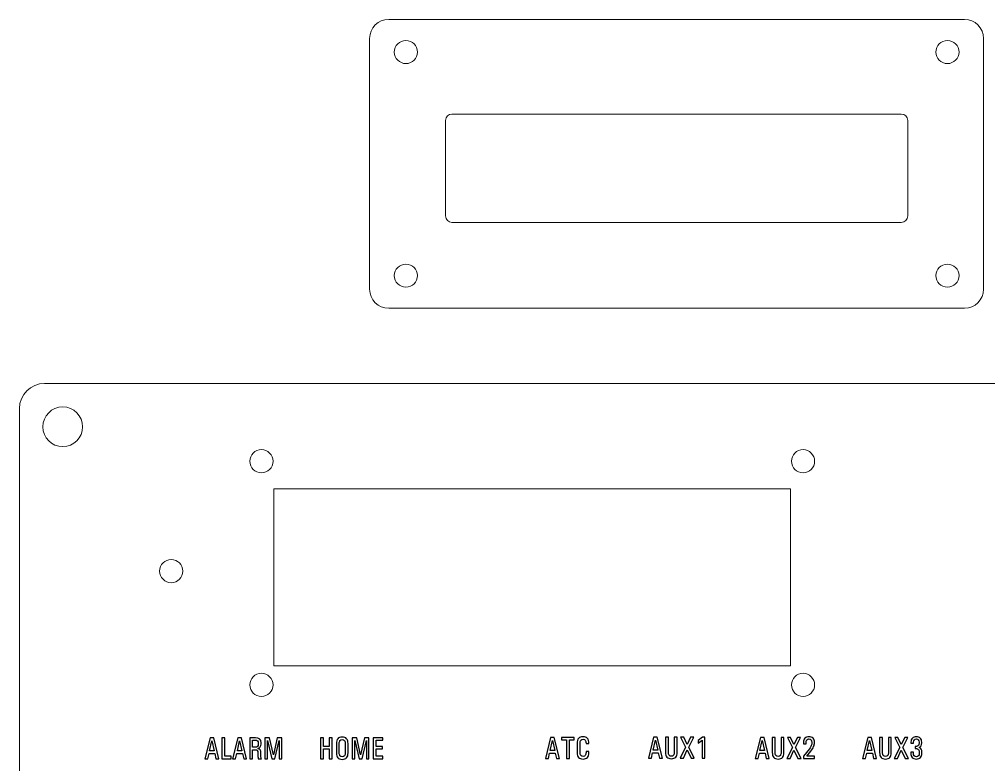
# Model space of a CAD drawing. Header units: centimetres. Extents: x -13.8 to 12.2, y -7.5 to 12.7.
# Drawn here: x -13.85 to -0.43, y 2.42 to 12.74 of the extents above; entities that cross this region are included whole.
import ezdxf

# ---------------------------------------------------------------- set-up
doc = ezdxf.new("R2010")
doc.units = ezdxf.units.CM
doc.header["$MEASUREMENT"] = 0
doc.layers.add('Layer 1', color=7, linetype='Continuous')

msp = doc.modelspace()

# ---------------------------------------------------------------- linework, layer by layer
at = {"layer": 'Layer 1', "lineweight": 9}
msp.add_lwpolyline([(-10.32501, 3.79), (-3.17501, 3.79), (-3.17501, 6.24), (-10.32501, 6.24), (-10.32501, 3.79)], close=True, dxfattribs=at)
for centre, major_axis in [((-8.49912, 12.28849), (0, 0.16)), ((-1.00104, 12.28849), (0, 0.16)), ((-8.49912, 9.19223), (0, 0.16)), ((-1.00104, 9.19223), (0, 0.16)), ((-13.25, 7.1), (0, 0.275)), ((-10.49857, 6.62329), (0, 0.16)), ((-3.00049, 6.62329), (0, 0.16)), ((-11.74825, 5.10183), (0, 0.16)), ((-10.49857, 3.52703), (0, 0.16)), ((-3.00049, 3.52703), (0, 0.16))]:
    msp.add_ellipse(centre, major_axis=major_axis, ratio=1, dxfattribs=at)
for points in [[(-8.73628, 8.7402), (-8.73628, 8.7402), (-0.76482, 8.7402), (-0.76482, 8.7402), (-0.76482, 8.7402), (-0.61947, 8.7402), (-0.50055, 8.85912), (-0.50055, 9.00447), (-0.50055, 9.00447), (-0.50055, 9.00447), (-0.50055, 12.47593), (-0.50055, 12.47593), (-0.50055, 12.47593), (-0.50055, 12.62128), (-0.61947, 12.7402), (-0.76482, 12.7402), (-0.76482, 12.7402), (-0.76482, 12.7402), (-8.73628, 12.7402), (-8.73628, 12.7402), (-8.73628, 12.7402), (-8.88163, 12.7402), (-9.00055, 12.62128), (-9.00055, 12.47593), (-9.00055, 12.47593), (-9.00055, 12.47593), (-9.00055, 9.00447), (-9.00055, 9.00447), (-9.00055, 9.00447), (-9.00055, 8.85912), (-8.88163, 8.7402), (-8.73628, 8.7402)], [(-1.63959, 11.4302), (-1.63959, 11.4302), (-7.86151, 11.4302), (-7.86151, 11.4302), (-7.86151, 11.4302), (-7.91049, 11.4302), (-7.95055, 11.39014), (-7.95055, 11.34116), (-7.95055, 11.34116), (-7.95055, 11.34116), (-7.95055, 10.01924), (-7.95055, 10.01924), (-7.95055, 10.01924), (-7.95055, 9.97026), (-7.91049, 9.9302), (-7.86151, 9.9302), (-7.86151, 9.9302), (-7.86151, 9.9302), (-1.63959, 9.9302), (-1.63959, 9.9302), (-1.63959, 9.9302), (-1.59061, 9.9302), (-1.55055, 9.97026), (-1.55055, 10.01924), (-1.55055, 10.01924), (-1.55055, 10.01924), (-1.55055, 11.34116), (-1.55055, 11.34116), (-1.55055, 11.34116), (-1.55055, 11.39014), (-1.59061, 11.4302), (-1.63959, 11.4302)], [(-13.50318, 7.7), (-13.50318, 7.7), (11.80318, 7.7), (11.80318, 7.7), (11.80318, 7.7), (11.99393, 7.7), (12.15, 7.54394), (12.15, 7.35318), (12.15, 7.35318), (12.15, 7.35318), (12.15, -7.15318), (12.15, -7.15318), (12.15, -7.15318), (12.15, -7.34394), (11.99393, -7.5), (11.80318, -7.5), (11.80318, -7.5), (11.80318, -7.5), (-13.50318, -7.5), (-13.50318, -7.5), (-13.50318, -7.5), (-13.69394, -7.5), (-13.85, -7.34394), (-13.85, -7.15318), (-13.85, -7.15318), (-13.85, -7.15318), (-13.85, 7.35318), (-13.85, 7.35318), (-13.85, 7.35318), (-13.85, 7.54394), (-13.69394, 7.7), (-13.50318, 7.7)]]:
    msp.add_open_spline(points, degree=3, knots=[0, 0, 0, 0, 0.11111111, 0.11111111, 0.11111111, 0.11111111, 0.22222222, 0.22222222, 0.22222222, 0.22222222, 0.33333333, 0.33333333, 0.33333333, 0.33333333, 0.44444444, 0.44444444, 0.44444444, 0.44444444, 0.55555556, 0.55555556, 0.55555556, 0.55555556, 0.66666667, 0.66666667, 0.66666667, 0.66666667, 0.77777778, 0.77777778, 0.77777778, 0.77777778, 1, 1, 1, 1], dxfattribs=at)
at = {"layer": 'Layer 1', "color": 1}
for points, knots in [([(-11.28192, 2.50438), (-11.28192, 2.50438), (-11.21024, 2.79563), (-11.21024, 2.79563), (-11.21024, 2.79563), (-11.21024, 2.79563), (-11.15958, 2.79563), (-11.15958, 2.79563), (-11.15958, 2.79563), (-11.15958, 2.79563), (-11.08804, 2.50438), (-11.08804, 2.50438), (-11.08804, 2.50438), (-11.08804, 2.50438), (-11.12896, 2.50438), (-11.12896, 2.50438), (-11.12896, 2.50438), (-11.12896, 2.50438), (-11.14596, 2.57839), (-11.14596, 2.57839), (-11.14596, 2.57839), (-11.14596, 2.57839), (-11.22385, 2.57839), (-11.22385, 2.57839), (-11.22385, 2.57839), (-11.22385, 2.57839), (-11.24079, 2.50438), (-11.24079, 2.50438), (-11.24079, 2.50438), (-11.24079, 2.50438), (-11.28192, 2.50438), (-11.28192, 2.50438)], [0, 0, 0, 0, 0.11111111, 0.11111111, 0.11111111, 0.11111111, 0.22222222, 0.22222222, 0.22222222, 0.22222222, 0.33333333, 0.33333333, 0.33333333, 0.33333333, 0.44444444, 0.44444444, 0.44444444, 0.44444444, 0.55555556, 0.55555556, 0.55555556, 0.55555556, 0.66666667, 0.66666667, 0.66666667, 0.66666667, 0.77777778, 0.77777778, 0.77777778, 0.77777778, 1, 1, 1, 1]), ([(-11.21623, 2.61184), (-11.21623, 2.61184), (-11.15358, 2.61184), (-11.15358, 2.61184), (-11.15358, 2.61184), (-11.15358, 2.61184), (-11.18498, 2.75118), (-11.18498, 2.75118), (-11.18498, 2.75118), (-11.18498, 2.75118), (-11.21623, 2.61184), (-11.21623, 2.61184)], [0, 0, 0, 0, 0.25, 0.25, 0.25, 0.25, 0.5, 0.5, 0.5, 0.5, 1, 1, 1, 1]), ([(-11.04612, 2.50438), (-11.04612, 2.50438), (-11.04612, 2.79563), (-11.04612, 2.79563), (-11.04612, 2.79563), (-11.04612, 2.79563), (-11.00619, 2.79563), (-11.00619, 2.79563), (-11.00619, 2.79563), (-11.00619, 2.79563), (-11.00619, 2.53825), (-11.00619, 2.53825), (-11.00619, 2.53825), (-11.00619, 2.53825), (-10.91898, 2.53825), (-10.91898, 2.53825), (-10.91898, 2.53825), (-10.91898, 2.53825), (-10.91898, 2.50438), (-10.91898, 2.50438), (-10.91898, 2.50438), (-10.91898, 2.50438), (-11.04612, 2.50438), (-11.04612, 2.50438)], [0, 0, 0, 0, 0.14285714, 0.14285714, 0.14285714, 0.14285714, 0.28571429, 0.28571429, 0.28571429, 0.28571429, 0.42857143, 0.42857143, 0.42857143, 0.42857143, 0.57142857, 0.57142857, 0.57142857, 0.57142857, 0.71428571, 0.71428571, 0.71428571, 0.71428571, 1, 1, 1, 1]), ([(-10.89746, 2.50438), (-10.89746, 2.50438), (-10.82578, 2.79563), (-10.82578, 2.79563), (-10.82578, 2.79563), (-10.82578, 2.79563), (-10.77512, 2.79563), (-10.77512, 2.79563), (-10.77512, 2.79563), (-10.77512, 2.79563), (-10.70358, 2.50438), (-10.70358, 2.50438), (-10.70358, 2.50438), (-10.70358, 2.50438), (-10.7445, 2.50438), (-10.7445, 2.50438), (-10.7445, 2.50438), (-10.7445, 2.50438), (-10.7615, 2.57839), (-10.7615, 2.57839), (-10.7615, 2.57839), (-10.7615, 2.57839), (-10.83939, 2.57839), (-10.83939, 2.57839), (-10.83939, 2.57839), (-10.83939, 2.57839), (-10.85633, 2.50438), (-10.85633, 2.50438), (-10.85633, 2.50438), (-10.85633, 2.50438), (-10.89746, 2.50438), (-10.89746, 2.50438)], [0, 0, 0, 0, 0.11111111, 0.11111111, 0.11111111, 0.11111111, 0.22222222, 0.22222222, 0.22222222, 0.22222222, 0.33333333, 0.33333333, 0.33333333, 0.33333333, 0.44444444, 0.44444444, 0.44444444, 0.44444444, 0.55555556, 0.55555556, 0.55555556, 0.55555556, 0.66666667, 0.66666667, 0.66666667, 0.66666667, 0.77777778, 0.77777778, 0.77777778, 0.77777778, 1, 1, 1, 1]), ([(-10.83177, 2.61184), (-10.83177, 2.61184), (-10.76912, 2.61184), (-10.76912, 2.61184), (-10.76912, 2.61184), (-10.76912, 2.61184), (-10.80052, 2.75118), (-10.80052, 2.75118), (-10.80052, 2.75118), (-10.80052, 2.75118), (-10.83177, 2.61184), (-10.83177, 2.61184)], [0, 0, 0, 0, 0.25, 0.25, 0.25, 0.25, 0.5, 0.5, 0.5, 0.5, 1, 1, 1, 1]), ([(-10.58744, 2.62884), (-10.58744, 2.62884), (-10.62173, 2.62884), (-10.62173, 2.62884), (-10.62173, 2.62884), (-10.62173, 2.62884), (-10.62173, 2.50438), (-10.62173, 2.50438), (-10.62173, 2.50438), (-10.62173, 2.50438), (-10.66166, 2.50438), (-10.66166, 2.50438), (-10.66166, 2.50438), (-10.66166, 2.50438), (-10.66166, 2.79563), (-10.66166, 2.79563), (-10.66166, 2.79563), (-10.66166, 2.79563), (-10.58328, 2.79563), (-10.58328, 2.79563), (-10.58328, 2.79563), (-10.5293, 2.79563), (-10.50228, 2.77136), (-10.50228, 2.72289), (-10.50228, 2.72289), (-10.50228, 2.72289), (-10.50228, 2.70589), (-10.50228, 2.70589), (-10.50228, 2.70589), (-10.50228, 2.69128), (-10.50623, 2.67872), (-10.51413, 2.66821), (-10.51413, 2.66821), (-10.52211, 2.65763), (-10.53311, 2.65015), (-10.54737, 2.64577), (-10.54737, 2.64577), (-10.53325, 2.6426), (-10.52295, 2.63604), (-10.51646, 2.62602), (-10.51646, 2.62602), (-10.5099, 2.61607), (-10.50658, 2.60203), (-10.50658, 2.58397), (-10.50658, 2.58397), (-10.50658, 2.58397), (-10.50658, 2.53352), (-10.50658, 2.53352), (-10.50658, 2.53352), (-10.50658, 2.52886), (-10.50595, 2.52343), (-10.50468, 2.51729), (-10.50468, 2.51729), (-10.50334, 2.51115), (-10.50186, 2.50685), (-10.50023, 2.50438), (-10.50023, 2.50438), (-10.50023, 2.50438), (-10.54179, 2.50438), (-10.54179, 2.50438), (-10.54179, 2.50438), (-10.54271, 2.50671), (-10.54377, 2.51087), (-10.54483, 2.51687), (-10.54483, 2.51687), (-10.54595, 2.52287), (-10.54652, 2.52745), (-10.54652, 2.53063), (-10.54652, 2.53063), (-10.54652, 2.53063), (-10.54652, 2.58601), (-10.54652, 2.58601), (-10.54652, 2.58601), (-10.54652, 2.60104), (-10.54969, 2.61191), (-10.55604, 2.61868), (-10.55604, 2.61868), (-10.56239, 2.62545), (-10.57284, 2.62884), (-10.58744, 2.62884)], [0, 0, 0, 0, 0.04761905, 0.04761905, 0.04761905, 0.04761905, 0.0952381, 0.0952381, 0.0952381, 0.0952381, 0.14285714, 0.14285714, 0.14285714, 0.14285714, 0.19047619, 0.19047619, 0.19047619, 0.19047619, 0.23809524, 0.23809524, 0.23809524, 0.23809524, 0.28571429, 0.28571429, 0.28571429, 0.28571429, 0.33333333, 0.33333333, 0.33333333, 0.33333333, 0.38095238, 0.38095238, 0.38095238, 0.38095238, 0.42857143, 0.42857143, 0.42857143, 0.42857143, 0.47619048, 0.47619048, 0.47619048, 0.47619048, 0.52380952, 0.52380952, 0.52380952, 0.52380952, 0.57142857, 0.57142857, 0.57142857, 0.57142857, 0.61904762, 0.61904762, 0.61904762, 0.61904762, 0.66666667, 0.66666667, 0.66666667, 0.66666667, 0.71428571, 0.71428571, 0.71428571, 0.71428571, 0.76190476, 0.76190476, 0.76190476, 0.76190476, 0.80952381, 0.80952381, 0.80952381, 0.80952381, 0.85714286, 0.85714286, 0.85714286, 0.85714286, 0.9047619, 0.9047619, 0.9047619, 0.9047619, 1, 1, 1, 1]), ([(-10.58328, 2.76169), (-10.58328, 2.76169), (-10.62173, 2.76169), (-10.62173, 2.76169), (-10.62173, 2.76169), (-10.62173, 2.76169), (-10.62173, 2.66271), (-10.62173, 2.66271), (-10.62173, 2.66271), (-10.62173, 2.66271), (-10.58328, 2.66271), (-10.58328, 2.66271), (-10.58328, 2.66271), (-10.5559, 2.66271), (-10.54214, 2.67646), (-10.54214, 2.70384), (-10.54214, 2.70384), (-10.54214, 2.70384), (-10.54214, 2.72077), (-10.54214, 2.72077), (-10.54214, 2.72077), (-10.54214, 2.74808), (-10.5559, 2.76169), (-10.58328, 2.76169)], [0, 0, 0, 0, 0.14285714, 0.14285714, 0.14285714, 0.14285714, 0.28571429, 0.28571429, 0.28571429, 0.28571429, 0.42857143, 0.42857143, 0.42857143, 0.42857143, 0.57142857, 0.57142857, 0.57142857, 0.57142857, 0.71428571, 0.71428571, 0.71428571, 0.71428571, 1, 1, 1, 1]), ([(-10.44999, 2.50438), (-10.44999, 2.50438), (-10.44999, 2.79563), (-10.44999, 2.79563), (-10.44999, 2.79563), (-10.44999, 2.79563), (-10.38819, 2.79563), (-10.38819, 2.79563), (-10.38819, 2.79563), (-10.38819, 2.79563), (-10.334, 2.55892), (-10.334, 2.55892), (-10.334, 2.55892), (-10.334, 2.55892), (-10.27989, 2.79563), (-10.27989, 2.79563), (-10.27989, 2.79563), (-10.27989, 2.79563), (-10.21808, 2.79563), (-10.21808, 2.79563), (-10.21808, 2.79563), (-10.21808, 2.79563), (-10.21808, 2.50438), (-10.21808, 2.50438), (-10.21808, 2.50438), (-10.21808, 2.50438), (-10.25442, 2.50438), (-10.25442, 2.50438), (-10.25442, 2.50438), (-10.25442, 2.50438), (-10.25442, 2.7588), (-10.25442, 2.7588), (-10.25442, 2.7588), (-10.25442, 2.7588), (-10.31291, 2.50438), (-10.31291, 2.50438), (-10.31291, 2.50438), (-10.31291, 2.50438), (-10.3551, 2.50438), (-10.3551, 2.50438), (-10.3551, 2.50438), (-10.3551, 2.50438), (-10.41359, 2.7588), (-10.41359, 2.7588), (-10.41359, 2.7588), (-10.41359, 2.7588), (-10.41359, 2.50438), (-10.41359, 2.50438), (-10.41359, 2.50438), (-10.41359, 2.50438), (-10.44999, 2.50438), (-10.44999, 2.50438)], [0, 0, 0, 0, 0.07142857, 0.07142857, 0.07142857, 0.07142857, 0.14285714, 0.14285714, 0.14285714, 0.14285714, 0.21428571, 0.21428571, 0.21428571, 0.21428571, 0.28571429, 0.28571429, 0.28571429, 0.28571429, 0.35714286, 0.35714286, 0.35714286, 0.35714286, 0.42857143, 0.42857143, 0.42857143, 0.42857143, 0.5, 0.5, 0.5, 0.5, 0.57142857, 0.57142857, 0.57142857, 0.57142857, 0.64285714, 0.64285714, 0.64285714, 0.64285714, 0.71428571, 0.71428571, 0.71428571, 0.71428571, 0.78571429, 0.78571429, 0.78571429, 0.78571429, 0.85714286, 0.85714286, 0.85714286, 0.85714286, 1, 1, 1, 1]), ([(-9.68097, 2.50438), (-9.68097, 2.50438), (-9.68097, 2.79563), (-9.68097, 2.79563), (-9.68097, 2.79563), (-9.68097, 2.79563), (-9.64104, 2.79563), (-9.64104, 2.79563), (-9.64104, 2.79563), (-9.64104, 2.79563), (-9.64104, 2.67364), (-9.64104, 2.67364), (-9.64104, 2.67364), (-9.64104, 2.67364), (-9.55898, 2.67364), (-9.55898, 2.67364), (-9.55898, 2.67364), (-9.55898, 2.67364), (-9.55898, 2.79563), (-9.55898, 2.79563), (-9.55898, 2.79563), (-9.55898, 2.79563), (-9.51912, 2.79563), (-9.51912, 2.79563), (-9.51912, 2.79563), (-9.51912, 2.79563), (-9.51912, 2.50438), (-9.51912, 2.50438), (-9.51912, 2.50438), (-9.51912, 2.50438), (-9.55898, 2.50438), (-9.55898, 2.50438), (-9.55898, 2.50438), (-9.55898, 2.50438), (-9.55898, 2.63978), (-9.55898, 2.63978), (-9.55898, 2.63978), (-9.55898, 2.63978), (-9.64104, 2.63978), (-9.64104, 2.63978), (-9.64104, 2.63978), (-9.64104, 2.63978), (-9.64104, 2.50438), (-9.64104, 2.50438), (-9.64104, 2.50438), (-9.64104, 2.50438), (-9.68097, 2.50438), (-9.68097, 2.50438)], [0, 0, 0, 0, 0.07692308, 0.07692308, 0.07692308, 0.07692308, 0.15384615, 0.15384615, 0.15384615, 0.15384615, 0.23076923, 0.23076923, 0.23076923, 0.23076923, 0.30769231, 0.30769231, 0.30769231, 0.30769231, 0.38461538, 0.38461538, 0.38461538, 0.38461538, 0.46153846, 0.46153846, 0.46153846, 0.46153846, 0.53846154, 0.53846154, 0.53846154, 0.53846154, 0.61538462, 0.61538462, 0.61538462, 0.61538462, 0.69230769, 0.69230769, 0.69230769, 0.69230769, 0.76923077, 0.76923077, 0.76923077, 0.76923077, 0.84615385, 0.84615385, 0.84615385, 0.84615385, 1, 1, 1, 1]), ([(-9.3802, 2.8041), (-9.35282, 2.8041), (-9.3325, 2.79669), (-9.31924, 2.7818), (-9.31924, 2.7818), (-9.30604, 2.76692), (-9.29941, 2.74413), (-9.29941, 2.71358), (-9.29941, 2.71358), (-9.29941, 2.71358), (-9.29941, 2.58644), (-9.29941, 2.58644), (-9.29941, 2.58644), (-9.29941, 2.55589), (-9.30604, 2.5331), (-9.31924, 2.51821), (-9.31924, 2.51821), (-9.3325, 2.50332), (-9.35282, 2.49591), (-9.3802, 2.49591), (-9.3802, 2.49591), (-9.40778, 2.49591), (-9.42817, 2.50332), (-9.44137, 2.51814), (-9.44137, 2.51814), (-9.45463, 2.53295), (-9.46126, 2.55574), (-9.46126, 2.58644), (-9.46126, 2.58644), (-9.46126, 2.58644), (-9.46126, 2.71358), (-9.46126, 2.71358), (-9.46126, 2.71358), (-9.46126, 2.74427), (-9.45463, 2.76706), (-9.44137, 2.78187), (-9.44137, 2.78187), (-9.42817, 2.79669), (-9.40778, 2.8041), (-9.3802, 2.8041)], [0, 0, 0, 0, 0.09090909, 0.09090909, 0.09090909, 0.09090909, 0.18181818, 0.18181818, 0.18181818, 0.18181818, 0.27272727, 0.27272727, 0.27272727, 0.27272727, 0.36363636, 0.36363636, 0.36363636, 0.36363636, 0.45454545, 0.45454545, 0.45454545, 0.45454545, 0.54545455, 0.54545455, 0.54545455, 0.54545455, 0.63636364, 0.63636364, 0.63636364, 0.63636364, 0.72727273, 0.72727273, 0.72727273, 0.72727273, 0.81818182, 0.81818182, 0.81818182, 0.81818182, 1, 1, 1, 1]), ([(-9.3802, 2.77023), (-9.39431, 2.77023), (-9.40468, 2.76557), (-9.41131, 2.75633), (-9.41131, 2.75633), (-9.41801, 2.74709), (-9.42133, 2.73284), (-9.42133, 2.71358), (-9.42133, 2.71358), (-9.42133, 2.71358), (-9.42133, 2.58644), (-9.42133, 2.58644), (-9.42133, 2.58644), (-9.42133, 2.56717), (-9.41801, 2.55285), (-9.41131, 2.54368), (-9.41131, 2.54368), (-9.40468, 2.53444), (-9.39431, 2.52978), (-9.3802, 2.52978), (-9.3802, 2.52978), (-9.3663, 2.52978), (-9.356, 2.53444), (-9.34929, 2.54368), (-9.34929, 2.54368), (-9.34266, 2.55285), (-9.33927, 2.56717), (-9.33927, 2.58644), (-9.33927, 2.58644), (-9.33927, 2.58644), (-9.33927, 2.71358), (-9.33927, 2.71358), (-9.33927, 2.71358), (-9.33927, 2.73284), (-9.34259, 2.74709), (-9.34922, 2.75633), (-9.34922, 2.75633), (-9.35585, 2.76557), (-9.36616, 2.77023), (-9.3802, 2.77023)], [0, 0, 0, 0, 0.09090909, 0.09090909, 0.09090909, 0.09090909, 0.18181818, 0.18181818, 0.18181818, 0.18181818, 0.27272727, 0.27272727, 0.27272727, 0.27272727, 0.36363636, 0.36363636, 0.36363636, 0.36363636, 0.45454545, 0.45454545, 0.45454545, 0.45454545, 0.54545455, 0.54545455, 0.54545455, 0.54545455, 0.63636364, 0.63636364, 0.63636364, 0.63636364, 0.72727273, 0.72727273, 0.72727273, 0.72727273, 0.81818182, 0.81818182, 0.81818182, 0.81818182, 1, 1, 1, 1]), ([(-9.24155, 2.50438), (-9.24155, 2.50438), (-9.24155, 2.79563), (-9.24155, 2.79563), (-9.24155, 2.79563), (-9.24155, 2.79563), (-9.17975, 2.79563), (-9.17975, 2.79563), (-9.17975, 2.79563), (-9.17975, 2.79563), (-9.12556, 2.55892), (-9.12556, 2.55892), (-9.12556, 2.55892), (-9.12556, 2.55892), (-9.07145, 2.79563), (-9.07145, 2.79563), (-9.07145, 2.79563), (-9.07145, 2.79563), (-9.00964, 2.79563), (-9.00964, 2.79563), (-9.00964, 2.79563), (-9.00964, 2.79563), (-9.00964, 2.50438), (-9.00964, 2.50438), (-9.00964, 2.50438), (-9.00964, 2.50438), (-9.04598, 2.50438), (-9.04598, 2.50438), (-9.04598, 2.50438), (-9.04598, 2.50438), (-9.04598, 2.7588), (-9.04598, 2.7588), (-9.04598, 2.7588), (-9.04598, 2.7588), (-9.10447, 2.50438), (-9.10447, 2.50438), (-9.10447, 2.50438), (-9.10447, 2.50438), (-9.14666, 2.50438), (-9.14666, 2.50438), (-9.14666, 2.50438), (-9.14666, 2.50438), (-9.20515, 2.7588), (-9.20515, 2.7588), (-9.20515, 2.7588), (-9.20515, 2.7588), (-9.20515, 2.50438), (-9.20515, 2.50438), (-9.20515, 2.50438), (-9.20515, 2.50438), (-9.24155, 2.50438), (-9.24155, 2.50438)], [0, 0, 0, 0, 0.07142857, 0.07142857, 0.07142857, 0.07142857, 0.14285714, 0.14285714, 0.14285714, 0.14285714, 0.21428571, 0.21428571, 0.21428571, 0.21428571, 0.28571429, 0.28571429, 0.28571429, 0.28571429, 0.35714286, 0.35714286, 0.35714286, 0.35714286, 0.42857143, 0.42857143, 0.42857143, 0.42857143, 0.5, 0.5, 0.5, 0.5, 0.57142857, 0.57142857, 0.57142857, 0.57142857, 0.64285714, 0.64285714, 0.64285714, 0.64285714, 0.71428571, 0.71428571, 0.71428571, 0.71428571, 0.78571429, 0.78571429, 0.78571429, 0.78571429, 0.85714286, 0.85714286, 0.85714286, 0.85714286, 1, 1, 1, 1]), ([(-8.95157, 2.50438), (-8.95157, 2.50438), (-8.95157, 2.79563), (-8.95157, 2.79563), (-8.95157, 2.79563), (-8.95157, 2.79563), (-8.81681, 2.79563), (-8.81681, 2.79563), (-8.81681, 2.79563), (-8.81681, 2.79563), (-8.81681, 2.76169), (-8.81681, 2.76169), (-8.81681, 2.76169), (-8.81681, 2.76169), (-8.91164, 2.76169), (-8.91164, 2.76169), (-8.91164, 2.76169), (-8.91164, 2.76169), (-8.91164, 2.67364), (-8.91164, 2.67364), (-8.91164, 2.67364), (-8.91164, 2.67364), (-8.82112, 2.67364), (-8.82112, 2.67364), (-8.82112, 2.67364), (-8.82112, 2.67364), (-8.82112, 2.63978), (-8.82112, 2.63978), (-8.82112, 2.63978), (-8.82112, 2.63978), (-8.91164, 2.63978), (-8.91164, 2.63978), (-8.91164, 2.63978), (-8.91164, 2.63978), (-8.91164, 2.53825), (-8.91164, 2.53825), (-8.91164, 2.53825), (-8.91164, 2.53825), (-8.81681, 2.53825), (-8.81681, 2.53825), (-8.81681, 2.53825), (-8.81681, 2.53825), (-8.81681, 2.50438), (-8.81681, 2.50438), (-8.81681, 2.50438), (-8.81681, 2.50438), (-8.95157, 2.50438), (-8.95157, 2.50438)], [0, 0, 0, 0, 0.07692308, 0.07692308, 0.07692308, 0.07692308, 0.15384615, 0.15384615, 0.15384615, 0.15384615, 0.23076923, 0.23076923, 0.23076923, 0.23076923, 0.30769231, 0.30769231, 0.30769231, 0.30769231, 0.38461538, 0.38461538, 0.38461538, 0.38461538, 0.46153846, 0.46153846, 0.46153846, 0.46153846, 0.53846154, 0.53846154, 0.53846154, 0.53846154, 0.61538462, 0.61538462, 0.61538462, 0.61538462, 0.69230769, 0.69230769, 0.69230769, 0.69230769, 0.76923077, 0.76923077, 0.76923077, 0.76923077, 0.84615385, 0.84615385, 0.84615385, 0.84615385, 1, 1, 1, 1]), ([(-6.56667, 2.50909), (-6.56667, 2.50909), (-6.49499, 2.80034), (-6.49499, 2.80034), (-6.49499, 2.80034), (-6.49499, 2.80034), (-6.44433, 2.80034), (-6.44433, 2.80034), (-6.44433, 2.80034), (-6.44433, 2.80034), (-6.37279, 2.50909), (-6.37279, 2.50909), (-6.37279, 2.50909), (-6.37279, 2.50909), (-6.41371, 2.50909), (-6.41371, 2.50909), (-6.41371, 2.50909), (-6.41371, 2.50909), (-6.43071, 2.5831), (-6.43071, 2.5831), (-6.43071, 2.5831), (-6.43071, 2.5831), (-6.5086, 2.5831), (-6.5086, 2.5831), (-6.5086, 2.5831), (-6.5086, 2.5831), (-6.52554, 2.50909), (-6.52554, 2.50909), (-6.52554, 2.50909), (-6.52554, 2.50909), (-6.56667, 2.50909), (-6.56667, 2.50909)], [0, 0, 0, 0, 0.11111111, 0.11111111, 0.11111111, 0.11111111, 0.22222222, 0.22222222, 0.22222222, 0.22222222, 0.33333333, 0.33333333, 0.33333333, 0.33333333, 0.44444444, 0.44444444, 0.44444444, 0.44444444, 0.55555556, 0.55555556, 0.55555556, 0.55555556, 0.66666667, 0.66666667, 0.66666667, 0.66666667, 0.77777778, 0.77777778, 0.77777778, 0.77777778, 1, 1, 1, 1]), ([(-6.50098, 2.61655), (-6.50098, 2.61655), (-6.43833, 2.61655), (-6.43833, 2.61655), (-6.43833, 2.61655), (-6.43833, 2.61655), (-6.46973, 2.75589), (-6.46973, 2.75589), (-6.46973, 2.75589), (-6.46973, 2.75589), (-6.50098, 2.61655), (-6.50098, 2.61655)], [0, 0, 0, 0, 0.25, 0.25, 0.25, 0.25, 0.5, 0.5, 0.5, 0.5, 1, 1, 1, 1]), ([(-6.27485, 2.50909), (-6.27485, 2.50909), (-6.27485, 2.7664), (-6.27485, 2.7664), (-6.27485, 2.7664), (-6.27485, 2.7664), (-6.34675, 2.7664), (-6.34675, 2.7664), (-6.34675, 2.7664), (-6.34675, 2.7664), (-6.34675, 2.80034), (-6.34675, 2.80034), (-6.34675, 2.80034), (-6.34675, 2.80034), (-6.16839, 2.80034), (-6.16839, 2.80034), (-6.16839, 2.80034), (-6.16839, 2.80034), (-6.16839, 2.7664), (-6.16839, 2.7664), (-6.16839, 2.7664), (-6.16839, 2.7664), (-6.23492, 2.7664), (-6.23492, 2.7664), (-6.23492, 2.7664), (-6.23492, 2.7664), (-6.23492, 2.50909), (-6.23492, 2.50909), (-6.23492, 2.50909), (-6.23492, 2.50909), (-6.27485, 2.50909), (-6.27485, 2.50909)], [0, 0, 0, 0, 0.11111111, 0.11111111, 0.11111111, 0.11111111, 0.22222222, 0.22222222, 0.22222222, 0.22222222, 0.33333333, 0.33333333, 0.33333333, 0.33333333, 0.44444444, 0.44444444, 0.44444444, 0.44444444, 0.55555556, 0.55555556, 0.55555556, 0.55555556, 0.66666667, 0.66666667, 0.66666667, 0.66666667, 0.77777778, 0.77777778, 0.77777778, 0.77777778, 1, 1, 1, 1]), ([(-6.04619, 2.77494), (-6.0603, 2.77494), (-6.07067, 2.77028), (-6.0773, 2.76104), (-6.0773, 2.76104), (-6.084, 2.7518), (-6.08732, 2.73755), (-6.08732, 2.71829), (-6.08732, 2.71829), (-6.08732, 2.71829), (-6.08732, 2.59115), (-6.08732, 2.59115), (-6.08732, 2.59115), (-6.08732, 2.57188), (-6.084, 2.55756), (-6.0773, 2.54839), (-6.0773, 2.54839), (-6.07067, 2.53915), (-6.0603, 2.53449), (-6.04619, 2.53449), (-6.04619, 2.53449), (-6.03229, 2.53449), (-6.02199, 2.53915), (-6.01528, 2.54839), (-6.01528, 2.54839), (-6.00865, 2.55756), (-6.00526, 2.57188), (-6.00526, 2.59115), (-6.00526, 2.59115), (-6.00526, 2.59115), (-6.00526, 2.60399), (-6.00526, 2.60399), (-6.00526, 2.60399), (-6.00526, 2.60399), (-5.9654, 2.60399), (-5.9654, 2.60399), (-5.9654, 2.60399), (-5.9654, 2.60399), (-5.9654, 2.59115), (-5.9654, 2.59115), (-5.9654, 2.59115), (-5.9654, 2.5606), (-5.97203, 2.53781), (-5.98523, 2.52292), (-5.98523, 2.52292), (-5.99849, 2.50803), (-6.01881, 2.50062), (-6.04619, 2.50062), (-6.04619, 2.50062), (-6.07377, 2.50062), (-6.09416, 2.50803), (-6.10736, 2.52285), (-6.10736, 2.52285), (-6.12062, 2.53766), (-6.12725, 2.56045), (-6.12725, 2.59115), (-6.12725, 2.59115), (-6.12725, 2.59115), (-6.12725, 2.71829), (-6.12725, 2.71829), (-6.12725, 2.71829), (-6.12725, 2.74898), (-6.12062, 2.77177), (-6.10736, 2.78658), (-6.10736, 2.78658), (-6.09416, 2.8014), (-6.07377, 2.80881), (-6.04619, 2.80881), (-6.04619, 2.80881), (-6.01881, 2.80881), (-5.99849, 2.8014), (-5.98523, 2.78651), (-5.98523, 2.78651), (-5.97203, 2.77163), (-5.9654, 2.74884), (-5.9654, 2.71829), (-5.9654, 2.71829), (-5.9654, 2.71829), (-5.9654, 2.71412), (-5.9654, 2.71412), (-5.9654, 2.71412), (-5.9654, 2.71412), (-6.00526, 2.71412), (-6.00526, 2.71412), (-6.00526, 2.71412), (-6.00526, 2.71412), (-6.00526, 2.71829), (-6.00526, 2.71829), (-6.00526, 2.71829), (-6.00526, 2.73755), (-6.00858, 2.7518), (-6.01521, 2.76104), (-6.01521, 2.76104), (-6.02184, 2.77028), (-6.03215, 2.77494), (-6.04619, 2.77494)], [0, 0, 0, 0, 0.04, 0.04, 0.04, 0.04, 0.08, 0.08, 0.08, 0.08, 0.12, 0.12, 0.12, 0.12, 0.16, 0.16, 0.16, 0.16, 0.2, 0.2, 0.2, 0.2, 0.24, 0.24, 0.24, 0.24, 0.28, 0.28, 0.28, 0.28, 0.32, 0.32, 0.32, 0.32, 0.36, 0.36, 0.36, 0.36, 0.4, 0.4, 0.4, 0.4, 0.44, 0.44, 0.44, 0.44, 0.48, 0.48, 0.48, 0.48, 0.52, 0.52, 0.52, 0.52, 0.56, 0.56, 0.56, 0.56, 0.6, 0.6, 0.6, 0.6, 0.64, 0.64, 0.64, 0.64, 0.68, 0.68, 0.68, 0.68, 0.72, 0.72, 0.72, 0.72, 0.76, 0.76, 0.76, 0.76, 0.8, 0.8, 0.8, 0.8, 0.84, 0.84, 0.84, 0.84, 0.88, 0.88, 0.88, 0.88, 0.92, 0.92, 0.92, 0.92, 1, 1, 1, 1]), ([(-5.14069, 2.51332), (-5.14069, 2.51332), (-5.06901, 2.80457), (-5.06901, 2.80457), (-5.06901, 2.80457), (-5.06901, 2.80457), (-5.01835, 2.80457), (-5.01835, 2.80457), (-5.01835, 2.80457), (-5.01835, 2.80457), (-4.94681, 2.51332), (-4.94681, 2.51332), (-4.94681, 2.51332), (-4.94681, 2.51332), (-4.98773, 2.51332), (-4.98773, 2.51332), (-4.98773, 2.51332), (-4.98773, 2.51332), (-5.00473, 2.58733), (-5.00473, 2.58733), (-5.00473, 2.58733), (-5.00473, 2.58733), (-5.08262, 2.58733), (-5.08262, 2.58733), (-5.08262, 2.58733), (-5.08262, 2.58733), (-5.09956, 2.51332), (-5.09956, 2.51332), (-5.09956, 2.51332), (-5.09956, 2.51332), (-5.14069, 2.51332), (-5.14069, 2.51332)], [0, 0, 0, 0, 0.11111111, 0.11111111, 0.11111111, 0.11111111, 0.22222222, 0.22222222, 0.22222222, 0.22222222, 0.33333333, 0.33333333, 0.33333333, 0.33333333, 0.44444444, 0.44444444, 0.44444444, 0.44444444, 0.55555556, 0.55555556, 0.55555556, 0.55555556, 0.66666667, 0.66666667, 0.66666667, 0.66666667, 0.77777778, 0.77777778, 0.77777778, 0.77777778, 1, 1, 1, 1]), ([(-5.075, 2.62078), (-5.075, 2.62078), (-5.01235, 2.62078), (-5.01235, 2.62078), (-5.01235, 2.62078), (-5.01235, 2.62078), (-5.04375, 2.76012), (-5.04375, 2.76012), (-5.04375, 2.76012), (-5.04375, 2.76012), (-5.075, 2.62078), (-5.075, 2.62078)], [0, 0, 0, 0, 0.25, 0.25, 0.25, 0.25, 0.5, 0.5, 0.5, 0.5, 1, 1, 1, 1]), ([(-4.90489, 2.80457), (-4.90489, 2.80457), (-4.86496, 2.80457), (-4.86496, 2.80457), (-4.86496, 2.80457), (-4.86496, 2.80457), (-4.86496, 2.59538), (-4.86496, 2.59538), (-4.86496, 2.59538), (-4.86496, 2.57611), (-4.86164, 2.56179), (-4.85494, 2.55262), (-4.85494, 2.55262), (-4.84831, 2.54338), (-4.83794, 2.53872), (-4.82383, 2.53872), (-4.82383, 2.53872), (-4.80993, 2.53872), (-4.79963, 2.54338), (-4.79292, 2.55262), (-4.79292, 2.55262), (-4.78629, 2.56179), (-4.7829, 2.57611), (-4.7829, 2.59538), (-4.7829, 2.59538), (-4.7829, 2.59538), (-4.7829, 2.80457), (-4.7829, 2.80457), (-4.7829, 2.80457), (-4.7829, 2.80457), (-4.74304, 2.80457), (-4.74304, 2.80457), (-4.74304, 2.80457), (-4.74304, 2.80457), (-4.74304, 2.59538), (-4.74304, 2.59538), (-4.74304, 2.59538), (-4.74304, 2.56483), (-4.74967, 2.54204), (-4.76287, 2.52715), (-4.76287, 2.52715), (-4.77613, 2.51226), (-4.79645, 2.50485), (-4.82383, 2.50485), (-4.82383, 2.50485), (-4.85141, 2.50485), (-4.8718, 2.51226), (-4.885, 2.52708), (-4.885, 2.52708), (-4.89826, 2.54189), (-4.90489, 2.56468), (-4.90489, 2.59538), (-4.90489, 2.59538), (-4.90489, 2.59538), (-4.90489, 2.80457), (-4.90489, 2.80457)], [0, 0, 0, 0, 0.06666667, 0.06666667, 0.06666667, 0.06666667, 0.13333333, 0.13333333, 0.13333333, 0.13333333, 0.2, 0.2, 0.2, 0.2, 0.26666667, 0.26666667, 0.26666667, 0.26666667, 0.33333333, 0.33333333, 0.33333333, 0.33333333, 0.4, 0.4, 0.4, 0.4, 0.46666667, 0.46666667, 0.46666667, 0.46666667, 0.53333333, 0.53333333, 0.53333333, 0.53333333, 0.6, 0.6, 0.6, 0.6, 0.66666667, 0.66666667, 0.66666667, 0.66666667, 0.73333333, 0.73333333, 0.73333333, 0.73333333, 0.8, 0.8, 0.8, 0.8, 0.86666667, 0.86666667, 0.86666667, 0.86666667, 1, 1, 1, 1]), ([(-4.65125, 2.80457), (-4.65125, 2.80457), (-4.60433, 2.70347), (-4.60433, 2.70347), (-4.60433, 2.70347), (-4.60433, 2.70347), (-4.5572, 2.80457), (-4.5572, 2.80457), (-4.5572, 2.80457), (-4.5572, 2.80457), (-4.51275, 2.80457), (-4.51275, 2.80457), (-4.51275, 2.80457), (-4.51275, 2.80457), (-4.58182, 2.66522), (-4.58182, 2.66522), (-4.58182, 2.66522), (-4.58182, 2.66522), (-4.5064, 2.51332), (-4.5064, 2.51332), (-4.5064, 2.51332), (-4.5064, 2.51332), (-4.55099, 2.51332), (-4.55099, 2.51332), (-4.55099, 2.51332), (-4.55099, 2.51332), (-4.60433, 2.6272), (-4.60433, 2.6272), (-4.60433, 2.6272), (-4.60433, 2.6272), (-4.65767, 2.51332), (-4.65767, 2.51332), (-4.65767, 2.51332), (-4.65767, 2.51332), (-4.70212, 2.51332), (-4.70212, 2.51332), (-4.70212, 2.51332), (-4.70212, 2.51332), (-4.62627, 2.66522), (-4.62627, 2.66522), (-4.62627, 2.66522), (-4.62627, 2.66522), (-4.6957, 2.80457), (-4.6957, 2.80457), (-4.6957, 2.80457), (-4.6957, 2.80457), (-4.65125, 2.80457), (-4.65125, 2.80457)], [0, 0, 0, 0, 0.07692308, 0.07692308, 0.07692308, 0.07692308, 0.15384615, 0.15384615, 0.15384615, 0.15384615, 0.23076923, 0.23076923, 0.23076923, 0.23076923, 0.30769231, 0.30769231, 0.30769231, 0.30769231, 0.38461538, 0.38461538, 0.38461538, 0.38461538, 0.46153846, 0.46153846, 0.46153846, 0.46153846, 0.53846154, 0.53846154, 0.53846154, 0.53846154, 0.61538462, 0.61538462, 0.61538462, 0.61538462, 0.69230769, 0.69230769, 0.69230769, 0.69230769, 0.76923077, 0.76923077, 0.76923077, 0.76923077, 0.84615385, 0.84615385, 0.84615385, 0.84615385, 1, 1, 1, 1]), ([(-4.39767, 2.51332), (-4.39767, 2.51332), (-4.39767, 2.76217), (-4.39767, 2.76217), (-4.39767, 2.76217), (-4.39767, 2.76217), (-4.45348, 2.71835), (-4.45348, 2.71835), (-4.45348, 2.71835), (-4.45348, 2.71835), (-4.45348, 2.75723), (-4.45348, 2.75723), (-4.45348, 2.75723), (-4.45348, 2.75723), (-4.39351, 2.80457), (-4.39351, 2.80457), (-4.39351, 2.80457), (-4.39351, 2.80457), (-4.36042, 2.80457), (-4.36042, 2.80457), (-4.36042, 2.80457), (-4.36042, 2.80457), (-4.36042, 2.51332), (-4.36042, 2.51332), (-4.36042, 2.51332), (-4.36042, 2.51332), (-4.39767, 2.51332), (-4.39767, 2.51332)], [0, 0, 0, 0, 0.125, 0.125, 0.125, 0.125, 0.25, 0.25, 0.25, 0.25, 0.375, 0.375, 0.375, 0.375, 0.5, 0.5, 0.5, 0.5, 0.625, 0.625, 0.625, 0.625, 0.75, 0.75, 0.75, 0.75, 1, 1, 1, 1]), ([(-3.66244, 2.50909), (-3.66244, 2.50909), (-3.59076, 2.80034), (-3.59076, 2.80034), (-3.59076, 2.80034), (-3.59076, 2.80034), (-3.5401, 2.80034), (-3.5401, 2.80034), (-3.5401, 2.80034), (-3.5401, 2.80034), (-3.46856, 2.50909), (-3.46856, 2.50909), (-3.46856, 2.50909), (-3.46856, 2.50909), (-3.50948, 2.50909), (-3.50948, 2.50909), (-3.50948, 2.50909), (-3.50948, 2.50909), (-3.52648, 2.5831), (-3.52648, 2.5831), (-3.52648, 2.5831), (-3.52648, 2.5831), (-3.60437, 2.5831), (-3.60437, 2.5831), (-3.60437, 2.5831), (-3.60437, 2.5831), (-3.62131, 2.50909), (-3.62131, 2.50909), (-3.62131, 2.50909), (-3.62131, 2.50909), (-3.66244, 2.50909), (-3.66244, 2.50909)], [0, 0, 0, 0, 0.11111111, 0.11111111, 0.11111111, 0.11111111, 0.22222222, 0.22222222, 0.22222222, 0.22222222, 0.33333333, 0.33333333, 0.33333333, 0.33333333, 0.44444444, 0.44444444, 0.44444444, 0.44444444, 0.55555556, 0.55555556, 0.55555556, 0.55555556, 0.66666667, 0.66666667, 0.66666667, 0.66666667, 0.77777778, 0.77777778, 0.77777778, 0.77777778, 1, 1, 1, 1]), ([(-3.59675, 2.61655), (-3.59675, 2.61655), (-3.5341, 2.61655), (-3.5341, 2.61655), (-3.5341, 2.61655), (-3.5341, 2.61655), (-3.5655, 2.75589), (-3.5655, 2.75589), (-3.5655, 2.75589), (-3.5655, 2.75589), (-3.59675, 2.61655), (-3.59675, 2.61655)], [0, 0, 0, 0, 0.25, 0.25, 0.25, 0.25, 0.5, 0.5, 0.5, 0.5, 1, 1, 1, 1]), ([(-3.42664, 2.80034), (-3.42664, 2.80034), (-3.38671, 2.80034), (-3.38671, 2.80034), (-3.38671, 2.80034), (-3.38671, 2.80034), (-3.38671, 2.59115), (-3.38671, 2.59115), (-3.38671, 2.59115), (-3.38671, 2.57188), (-3.38339, 2.55756), (-3.37669, 2.54839), (-3.37669, 2.54839), (-3.37006, 2.53915), (-3.35969, 2.53449), (-3.34558, 2.53449), (-3.34558, 2.53449), (-3.33168, 2.53449), (-3.32138, 2.53915), (-3.31467, 2.54839), (-3.31467, 2.54839), (-3.30804, 2.55756), (-3.30465, 2.57188), (-3.30465, 2.59115), (-3.30465, 2.59115), (-3.30465, 2.59115), (-3.30465, 2.80034), (-3.30465, 2.80034), (-3.30465, 2.80034), (-3.30465, 2.80034), (-3.26479, 2.80034), (-3.26479, 2.80034), (-3.26479, 2.80034), (-3.26479, 2.80034), (-3.26479, 2.59115), (-3.26479, 2.59115), (-3.26479, 2.59115), (-3.26479, 2.5606), (-3.27142, 2.53781), (-3.28462, 2.52292), (-3.28462, 2.52292), (-3.29788, 2.50803), (-3.3182, 2.50062), (-3.34558, 2.50062), (-3.34558, 2.50062), (-3.37316, 2.50062), (-3.39355, 2.50803), (-3.40675, 2.52285), (-3.40675, 2.52285), (-3.42001, 2.53766), (-3.42664, 2.56045), (-3.42664, 2.59115), (-3.42664, 2.59115), (-3.42664, 2.59115), (-3.42664, 2.80034), (-3.42664, 2.80034)], [0, 0, 0, 0, 0.06666667, 0.06666667, 0.06666667, 0.06666667, 0.13333333, 0.13333333, 0.13333333, 0.13333333, 0.2, 0.2, 0.2, 0.2, 0.26666667, 0.26666667, 0.26666667, 0.26666667, 0.33333333, 0.33333333, 0.33333333, 0.33333333, 0.4, 0.4, 0.4, 0.4, 0.46666667, 0.46666667, 0.46666667, 0.46666667, 0.53333333, 0.53333333, 0.53333333, 0.53333333, 0.6, 0.6, 0.6, 0.6, 0.66666667, 0.66666667, 0.66666667, 0.66666667, 0.73333333, 0.73333333, 0.73333333, 0.73333333, 0.8, 0.8, 0.8, 0.8, 0.86666667, 0.86666667, 0.86666667, 0.86666667, 1, 1, 1, 1]), ([(-3.173, 2.80034), (-3.173, 2.80034), (-3.12608, 2.69924), (-3.12608, 2.69924), (-3.12608, 2.69924), (-3.12608, 2.69924), (-3.07895, 2.80034), (-3.07895, 2.80034), (-3.07895, 2.80034), (-3.07895, 2.80034), (-3.0345, 2.80034), (-3.0345, 2.80034), (-3.0345, 2.80034), (-3.0345, 2.80034), (-3.10357, 2.66099), (-3.10357, 2.66099), (-3.10357, 2.66099), (-3.10357, 2.66099), (-3.02815, 2.50909), (-3.02815, 2.50909), (-3.02815, 2.50909), (-3.02815, 2.50909), (-3.07274, 2.50909), (-3.07274, 2.50909), (-3.07274, 2.50909), (-3.07274, 2.50909), (-3.12608, 2.62297), (-3.12608, 2.62297), (-3.12608, 2.62297), (-3.12608, 2.62297), (-3.17942, 2.50909), (-3.17942, 2.50909), (-3.17942, 2.50909), (-3.17942, 2.50909), (-3.22387, 2.50909), (-3.22387, 2.50909), (-3.22387, 2.50909), (-3.22387, 2.50909), (-3.14802, 2.66099), (-3.14802, 2.66099), (-3.14802, 2.66099), (-3.14802, 2.66099), (-3.21745, 2.80034), (-3.21745, 2.80034), (-3.21745, 2.80034), (-3.21745, 2.80034), (-3.173, 2.80034), (-3.173, 2.80034)], [0, 0, 0, 0, 0.07692308, 0.07692308, 0.07692308, 0.07692308, 0.15384615, 0.15384615, 0.15384615, 0.15384615, 0.23076923, 0.23076923, 0.23076923, 0.23076923, 0.30769231, 0.30769231, 0.30769231, 0.30769231, 0.38461538, 0.38461538, 0.38461538, 0.38461538, 0.46153846, 0.46153846, 0.46153846, 0.46153846, 0.53846154, 0.53846154, 0.53846154, 0.53846154, 0.61538462, 0.61538462, 0.61538462, 0.61538462, 0.69230769, 0.69230769, 0.69230769, 0.69230769, 0.76923077, 0.76923077, 0.76923077, 0.76923077, 0.84615385, 0.84615385, 0.84615385, 0.84615385, 1, 1, 1, 1]), ([(-2.91815, 2.80881), (-2.89381, 2.80881), (-2.8749, 2.80196), (-2.8615, 2.78828), (-2.8615, 2.78828), (-2.84816, 2.77452), (-2.84146, 2.75483), (-2.84146, 2.72922), (-2.84146, 2.72922), (-2.84146, 2.70996), (-2.84555, 2.69077), (-2.8538, 2.67179), (-2.8538, 2.67179), (-2.86199, 2.65274), (-2.87483, 2.63235), (-2.89233, 2.61062), (-2.89233, 2.61062), (-2.89233, 2.61062), (-2.94919, 2.5395), (-2.94919, 2.5395), (-2.94919, 2.5395), (-2.94919, 2.5395), (-2.84146, 2.5395), (-2.84146, 2.5395), (-2.84146, 2.5395), (-2.84146, 2.5395), (-2.84146, 2.50909), (-2.84146, 2.50909), (-2.84146, 2.50909), (-2.84146, 2.50909), (-2.99484, 2.50909), (-2.99484, 2.50909), (-2.99484, 2.50909), (-2.99484, 2.50909), (-2.99484, 2.5395), (-2.99484, 2.5395), (-2.99484, 2.5395), (-2.99484, 2.5395), (-2.91138, 2.64364), (-2.91138, 2.64364), (-2.91138, 2.64364), (-2.89988, 2.65796), (-2.89162, 2.67193), (-2.88647, 2.68541), (-2.88647, 2.68541), (-2.88125, 2.69888), (-2.87871, 2.71349), (-2.87871, 2.72922), (-2.87871, 2.72922), (-2.87871, 2.76203), (-2.89183, 2.7784), (-2.91815, 2.7784), (-2.91815, 2.7784), (-2.94447, 2.7784), (-2.95766, 2.76118), (-2.95766, 2.72675), (-2.95766, 2.72675), (-2.95766, 2.72675), (-2.95766, 2.7106), (-2.95766, 2.7106), (-2.95766, 2.7106), (-2.95766, 2.7106), (-2.99484, 2.7106), (-2.99484, 2.7106), (-2.99484, 2.7106), (-2.99484, 2.7106), (-2.99484, 2.72675), (-2.99484, 2.72675), (-2.99484, 2.72675), (-2.99484, 2.75335), (-2.98821, 2.77367), (-2.97502, 2.78771), (-2.97502, 2.78771), (-2.96175, 2.80175), (-2.94285, 2.80881), (-2.91815, 2.80881)], [0, 0, 0, 0, 0.05, 0.05, 0.05, 0.05, 0.1, 0.1, 0.1, 0.1, 0.15, 0.15, 0.15, 0.15, 0.2, 0.2, 0.2, 0.2, 0.25, 0.25, 0.25, 0.25, 0.3, 0.3, 0.3, 0.3, 0.35, 0.35, 0.35, 0.35, 0.4, 0.4, 0.4, 0.4, 0.45, 0.45, 0.45, 0.45, 0.5, 0.5, 0.5, 0.5, 0.55, 0.55, 0.55, 0.55, 0.6, 0.6, 0.6, 0.6, 0.65, 0.65, 0.65, 0.65, 0.7, 0.7, 0.7, 0.7, 0.75, 0.75, 0.75, 0.75, 0.8, 0.8, 0.8, 0.8, 0.85, 0.85, 0.85, 0.85, 0.9, 0.9, 0.9, 0.9, 1, 1, 1, 1]), ([(-2.17603, 2.50909), (-2.17603, 2.50909), (-2.10435, 2.80034), (-2.10435, 2.80034), (-2.10435, 2.80034), (-2.10435, 2.80034), (-2.05369, 2.80034), (-2.05369, 2.80034), (-2.05369, 2.80034), (-2.05369, 2.80034), (-1.98215, 2.50909), (-1.98215, 2.50909), (-1.98215, 2.50909), (-1.98215, 2.50909), (-2.02307, 2.50909), (-2.02307, 2.50909), (-2.02307, 2.50909), (-2.02307, 2.50909), (-2.04007, 2.5831), (-2.04007, 2.5831), (-2.04007, 2.5831), (-2.04007, 2.5831), (-2.11796, 2.5831), (-2.11796, 2.5831), (-2.11796, 2.5831), (-2.11796, 2.5831), (-2.1349, 2.50909), (-2.1349, 2.50909), (-2.1349, 2.50909), (-2.1349, 2.50909), (-2.17603, 2.50909), (-2.17603, 2.50909)], [0, 0, 0, 0, 0.11111111, 0.11111111, 0.11111111, 0.11111111, 0.22222222, 0.22222222, 0.22222222, 0.22222222, 0.33333333, 0.33333333, 0.33333333, 0.33333333, 0.44444444, 0.44444444, 0.44444444, 0.44444444, 0.55555556, 0.55555556, 0.55555556, 0.55555556, 0.66666667, 0.66666667, 0.66666667, 0.66666667, 0.77777778, 0.77777778, 0.77777778, 0.77777778, 1, 1, 1, 1]), ([(-2.11034, 2.61655), (-2.11034, 2.61655), (-2.04769, 2.61655), (-2.04769, 2.61655), (-2.04769, 2.61655), (-2.04769, 2.61655), (-2.07909, 2.75589), (-2.07909, 2.75589), (-2.07909, 2.75589), (-2.07909, 2.75589), (-2.11034, 2.61655), (-2.11034, 2.61655)], [0, 0, 0, 0, 0.25, 0.25, 0.25, 0.25, 0.5, 0.5, 0.5, 0.5, 1, 1, 1, 1]), ([(-1.94023, 2.80034), (-1.94023, 2.80034), (-1.9003, 2.80034), (-1.9003, 2.80034), (-1.9003, 2.80034), (-1.9003, 2.80034), (-1.9003, 2.59115), (-1.9003, 2.59115), (-1.9003, 2.59115), (-1.9003, 2.57188), (-1.89698, 2.55756), (-1.89028, 2.54839), (-1.89028, 2.54839), (-1.88365, 2.53915), (-1.87328, 2.53449), (-1.85917, 2.53449), (-1.85917, 2.53449), (-1.84527, 2.53449), (-1.83497, 2.53915), (-1.82826, 2.54839), (-1.82826, 2.54839), (-1.82163, 2.55756), (-1.81824, 2.57188), (-1.81824, 2.59115), (-1.81824, 2.59115), (-1.81824, 2.59115), (-1.81824, 2.80034), (-1.81824, 2.80034), (-1.81824, 2.80034), (-1.81824, 2.80034), (-1.77838, 2.80034), (-1.77838, 2.80034), (-1.77838, 2.80034), (-1.77838, 2.80034), (-1.77838, 2.59115), (-1.77838, 2.59115), (-1.77838, 2.59115), (-1.77838, 2.5606), (-1.78501, 2.53781), (-1.79821, 2.52292), (-1.79821, 2.52292), (-1.81147, 2.50803), (-1.83179, 2.50062), (-1.85917, 2.50062), (-1.85917, 2.50062), (-1.88675, 2.50062), (-1.90714, 2.50803), (-1.92034, 2.52285), (-1.92034, 2.52285), (-1.9336, 2.53766), (-1.94023, 2.56045), (-1.94023, 2.59115), (-1.94023, 2.59115), (-1.94023, 2.59115), (-1.94023, 2.80034), (-1.94023, 2.80034)], [0, 0, 0, 0, 0.06666667, 0.06666667, 0.06666667, 0.06666667, 0.13333333, 0.13333333, 0.13333333, 0.13333333, 0.2, 0.2, 0.2, 0.2, 0.26666667, 0.26666667, 0.26666667, 0.26666667, 0.33333333, 0.33333333, 0.33333333, 0.33333333, 0.4, 0.4, 0.4, 0.4, 0.46666667, 0.46666667, 0.46666667, 0.46666667, 0.53333333, 0.53333333, 0.53333333, 0.53333333, 0.6, 0.6, 0.6, 0.6, 0.66666667, 0.66666667, 0.66666667, 0.66666667, 0.73333333, 0.73333333, 0.73333333, 0.73333333, 0.8, 0.8, 0.8, 0.8, 0.86666667, 0.86666667, 0.86666667, 0.86666667, 1, 1, 1, 1]), ([(-1.68659, 2.80034), (-1.68659, 2.80034), (-1.63967, 2.69924), (-1.63967, 2.69924), (-1.63967, 2.69924), (-1.63967, 2.69924), (-1.59254, 2.80034), (-1.59254, 2.80034), (-1.59254, 2.80034), (-1.59254, 2.80034), (-1.54809, 2.80034), (-1.54809, 2.80034), (-1.54809, 2.80034), (-1.54809, 2.80034), (-1.61716, 2.66099), (-1.61716, 2.66099), (-1.61716, 2.66099), (-1.61716, 2.66099), (-1.54174, 2.50909), (-1.54174, 2.50909), (-1.54174, 2.50909), (-1.54174, 2.50909), (-1.58633, 2.50909), (-1.58633, 2.50909), (-1.58633, 2.50909), (-1.58633, 2.50909), (-1.63967, 2.62297), (-1.63967, 2.62297), (-1.63967, 2.62297), (-1.63967, 2.62297), (-1.69301, 2.50909), (-1.69301, 2.50909), (-1.69301, 2.50909), (-1.69301, 2.50909), (-1.73746, 2.50909), (-1.73746, 2.50909), (-1.73746, 2.50909), (-1.73746, 2.50909), (-1.66161, 2.66099), (-1.66161, 2.66099), (-1.66161, 2.66099), (-1.66161, 2.66099), (-1.73104, 2.80034), (-1.73104, 2.80034), (-1.73104, 2.80034), (-1.73104, 2.80034), (-1.68659, 2.80034), (-1.68659, 2.80034)], [0, 0, 0, 0, 0.07692308, 0.07692308, 0.07692308, 0.07692308, 0.15384615, 0.15384615, 0.15384615, 0.15384615, 0.23076923, 0.23076923, 0.23076923, 0.23076923, 0.30769231, 0.30769231, 0.30769231, 0.30769231, 0.38461538, 0.38461538, 0.38461538, 0.38461538, 0.46153846, 0.46153846, 0.46153846, 0.46153846, 0.53846154, 0.53846154, 0.53846154, 0.53846154, 0.61538462, 0.61538462, 0.61538462, 0.61538462, 0.69230769, 0.69230769, 0.69230769, 0.69230769, 0.76923077, 0.76923077, 0.76923077, 0.76923077, 0.84615385, 0.84615385, 0.84615385, 0.84615385, 1, 1, 1, 1]), ([(-1.43174, 2.80881), (-1.40945, 2.80881), (-1.39138, 2.80225), (-1.3777, 2.78905), (-1.3777, 2.78905), (-1.36401, 2.77593), (-1.35716, 2.75794), (-1.35716, 2.73522), (-1.35716, 2.73522), (-1.35716, 2.73522), (-1.35716, 2.72259), (-1.35716, 2.72259), (-1.35716, 2.72259), (-1.35716, 2.70735), (-1.36013, 2.69437), (-1.36605, 2.68378), (-1.36605, 2.68378), (-1.37198, 2.67313), (-1.38045, 2.66565), (-1.39145, 2.66121), (-1.39145, 2.66121), (-1.36662, 2.65133), (-1.35427, 2.62812), (-1.35427, 2.59157), (-1.35427, 2.59157), (-1.35427, 2.59157), (-1.35427, 2.5831), (-1.35427, 2.5831), (-1.35427, 2.5831), (-1.35427, 2.55679), (-1.36112, 2.53647), (-1.3748, 2.52214), (-1.3748, 2.52214), (-1.38849, 2.50775), (-1.40754, 2.50062), (-1.43174, 2.50062), (-1.43174, 2.50062), (-1.45601, 2.50062), (-1.47499, 2.50775), (-1.48868, 2.522), (-1.48868, 2.522), (-1.50244, 2.53625), (-1.50928, 2.5565), (-1.50928, 2.58268), (-1.50928, 2.58268), (-1.50928, 2.58268), (-1.50928, 2.59552), (-1.50928, 2.59552), (-1.50928, 2.59552), (-1.50928, 2.59552), (-1.47203, 2.59552), (-1.47203, 2.59552), (-1.47203, 2.59552), (-1.47203, 2.59552), (-1.47203, 2.58268), (-1.47203, 2.58268), (-1.47203, 2.58268), (-1.47203, 2.54825), (-1.45862, 2.53103), (-1.43174, 2.53103), (-1.43174, 2.53103), (-1.40486, 2.53103), (-1.39145, 2.54839), (-1.39145, 2.5831), (-1.39145, 2.5831), (-1.39145, 2.5831), (-1.39145, 2.59157), (-1.39145, 2.59157), (-1.39145, 2.59157), (-1.39145, 2.62755), (-1.40486, 2.64554), (-1.43174, 2.64554), (-1.43174, 2.64554), (-1.43174, 2.64554), (-1.44952, 2.64554), (-1.44952, 2.64554), (-1.44952, 2.64554), (-1.44952, 2.64554), (-1.44952, 2.67588), (-1.44952, 2.67588), (-1.44952, 2.67588), (-1.44952, 2.67588), (-1.43174, 2.67588), (-1.43174, 2.67588), (-1.43174, 2.67588), (-1.41975, 2.67588), (-1.4105, 2.6799), (-1.40408, 2.68802), (-1.40408, 2.68802), (-1.39759, 2.69606), (-1.39435, 2.70763), (-1.39435, 2.72259), (-1.39435, 2.72259), (-1.39435, 2.72259), (-1.39435, 2.73522), (-1.39435, 2.73522), (-1.39435, 2.73522), (-1.39435, 2.74884), (-1.39766, 2.75949), (-1.40437, 2.76704), (-1.40437, 2.76704), (-1.41107, 2.77466), (-1.42017, 2.7784), (-1.43174, 2.7784), (-1.43174, 2.7784), (-1.44331, 2.7784), (-1.45248, 2.77466), (-1.45912, 2.76704), (-1.45912, 2.76704), (-1.46582, 2.75949), (-1.46921, 2.74884), (-1.46921, 2.73522), (-1.46921, 2.73522), (-1.46921, 2.73522), (-1.46921, 2.72118), (-1.46921, 2.72118), (-1.46921, 2.72118), (-1.46921, 2.72118), (-1.50639, 2.72118), (-1.50639, 2.72118), (-1.50639, 2.72118), (-1.50639, 2.72118), (-1.50639, 2.73522), (-1.50639, 2.73522), (-1.50639, 2.73522), (-1.50639, 2.75794), (-1.49954, 2.77593), (-1.48579, 2.78905), (-1.48579, 2.78905), (-1.4721, 2.80225), (-1.45411, 2.80881), (-1.43174, 2.80881)], [0, 0, 0, 0, 0.02941176, 0.02941176, 0.02941176, 0.02941176, 0.05882353, 0.05882353, 0.05882353, 0.05882353, 0.08823529, 0.08823529, 0.08823529, 0.08823529, 0.11764706, 0.11764706, 0.11764706, 0.11764706, 0.14705882, 0.14705882, 0.14705882, 0.14705882, 0.17647059, 0.17647059, 0.17647059, 0.17647059, 0.20588235, 0.20588235, 0.20588235, 0.20588235, 0.23529412, 0.23529412, 0.23529412, 0.23529412, 0.26470588, 0.26470588, 0.26470588, 0.26470588, 0.29411765, 0.29411765, 0.29411765, 0.29411765, 0.32352941, 0.32352941, 0.32352941, 0.32352941, 0.35294118, 0.35294118, 0.35294118, 0.35294118, 0.38235294, 0.38235294, 0.38235294, 0.38235294, 0.41176471, 0.41176471, 0.41176471, 0.41176471, 0.44117647, 0.44117647, 0.44117647, 0.44117647, 0.47058824, 0.47058824, 0.47058824, 0.47058824, 0.5, 0.5, 0.5, 0.5, 0.52941176, 0.52941176, 0.52941176, 0.52941176, 0.55882353, 0.55882353, 0.55882353, 0.55882353, 0.58823529, 0.58823529, 0.58823529, 0.58823529, 0.61764706, 0.61764706, 0.61764706, 0.61764706, 0.64705882, 0.64705882, 0.64705882, 0.64705882, 0.67647059, 0.67647059, 0.67647059, 0.67647059, 0.70588235, 0.70588235, 0.70588235, 0.70588235, 0.73529412, 0.73529412, 0.73529412, 0.73529412, 0.76470588, 0.76470588, 0.76470588, 0.76470588, 0.79411765, 0.79411765, 0.79411765, 0.79411765, 0.82352941, 0.82352941, 0.82352941, 0.82352941, 0.85294118, 0.85294118, 0.85294118, 0.85294118, 0.88235294, 0.88235294, 0.88235294, 0.88235294, 0.91176471, 0.91176471, 0.91176471, 0.91176471, 0.94117647, 0.94117647, 0.94117647, 0.94117647, 1, 1, 1, 1])]:
    msp.add_open_spline(points, degree=3, knots=knots, dxfattribs=at)

doc.saveas('drawing.dxf')
